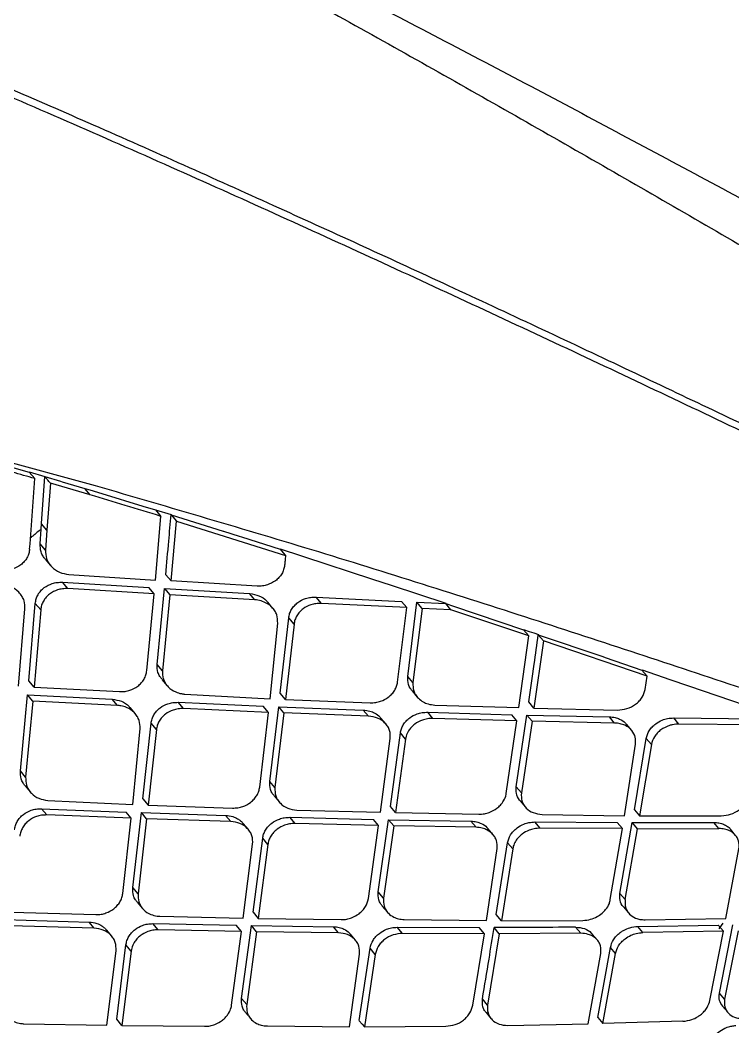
# Model space of a CAD drawing. Extents: x 0 to 84, y -21 to 126.
# Drawn here: x 13.864 to 15.33, y 68.433 to 70.503 of the extents above; entities that cross this region are included whole.
import ezdxf

# ---------------------------------------------------------------- set-up
doc = ezdxf.new("R2010")
doc.units = 0
doc.header["$MEASUREMENT"] = 0
doc.layers.add('1', color=4, linetype='Continuous')

# ---------------------------------------------------------------- blocks, each defined once
blk = doc.blocks.new('PRODIGY')
at = {"layer": '1', "color": 3, "linetype": 'Continuous', "lineweight": 25}
for p, q in [((13.4579, 69.6982), (14.0181, 69.5459)), ((13.8007, 69.5968), (13.8827, 69.5734)), ((13.8939, 69.5601), (13.8827, 69.5734)), ((13.8828, 69.5737), (13.9149, 69.5644)), ((13.8843, 69.426), (13.8939, 69.5601)), ((13.908, 69.4675), (13.9149, 69.5643)), ((13.9148, 69.5641), (13.9467, 69.5547)), ((13.9261, 69.5508), (13.9191, 69.4543)), ((14.0083, 69.5265), (13.9261, 69.5508)), ((13.9467, 69.5547), (13.9503, 69.5537)), ((13.9503, 69.5536), (13.9972, 69.5398)), ((13.9972, 69.5398), (14.007, 69.5368)), ((14.0083, 69.5265), (13.9972, 69.5397)), ((14.0071, 69.5368), (14.0322, 69.5293)), ((14.0323, 69.5292), (14.1165, 69.5037)), ((14.1165, 69.5037), (14.1425, 69.4957)), ((14.1422, 69.3516), (14.1537, 69.4825)), ((14.1427, 69.496), (14.1745, 69.4862)), ((14.1427, 69.4957), (14.1537, 69.4825)), ((14.1744, 69.4859), (14.2819, 69.4523)), ((14.1744, 69.4859), (14.1855, 69.4728)), ((13.9049, 69.4262), (13.9071, 69.4561)), ((13.9071, 69.4561), (13.908, 69.4675)), ((13.9191, 69.4543), (13.908, 69.4674)), ((14.1745, 69.3496), (14.1855, 69.4728)), ((14.1855, 69.4728), (14.41, 69.402)), ((13.9191, 69.4543), (13.916, 69.4131)), ((14.282, 69.4523), (14.3147, 69.442)), ((14.3148, 69.442), (14.3191, 69.4406)), ((14.3191, 69.4406), (14.399, 69.4151)), ((13.8835, 69.4153), (13.8843, 69.426)), ((13.916, 69.4131), (13.9049, 69.4262)), ((14.3992, 69.4155), (14.443, 69.4014)), ((13.9155, 69.3944), (13.9266, 69.3813)), ((14.443, 69.4013), (14.4466, 69.4002)), ((14.4466, 69.4001), (14.5891, 69.3537)), ((13.9643, 69.3629), (14.1422, 69.3516)), ((14.1745, 69.3496), (14.1635, 69.3626)), ((14.5891, 69.3537), (14.6275, 69.341)), ((13.9509, 69.3469), (14.1286, 69.3359)), ((13.9619, 69.3339), (13.9509, 69.3469)), ((14.1396, 69.3229), (13.9619, 69.3339)), ((14.1396, 69.3229), (14.1286, 69.3359)), ((14.1458, 69.1782), (14.1608, 69.3339)), ((14.1608, 69.3339), (14.3361, 69.3238)), ((14.1608, 69.3339), (14.1718, 69.3209)), ((14.3517, 69.3391), (14.1745, 69.3496)), ((14.6275, 69.3411), (14.7398, 69.3037)), ((14.1246, 69.1654), (14.1396, 69.3229)), ((14.1718, 69.3209), (14.1567, 69.1652)), ((14.3471, 69.3108), (14.1718, 69.3209)), ((14.3471, 69.3108), (14.3361, 69.3238)), ((14.4728, 69.3164), (14.6486, 69.3077)), ((14.4837, 69.3035), (14.4728, 69.3164)), ((13.8605, 69.1332), (13.8739, 69.2926)), ((13.8815, 69.1445), (13.8952, 69.3036)), ((13.9062, 69.2905), (13.8925, 69.1315)), ((13.9062, 69.2905), (13.8952, 69.3036)), ((14.3841, 69.2933), (14.3732, 69.3062)), ((14.6594, 69.2948), (14.4837, 69.3035)), ((14.6406, 69.1419), (14.6594, 69.2948)), ((14.6594, 69.2948), (14.6486, 69.3076)), ((14.6614, 69.1534), (14.6804, 69.3062)), ((14.6913, 69.2933), (14.6721, 69.1407)), ((14.6804, 69.3062), (14.7398, 69.3035)), ((14.6913, 69.2933), (14.6804, 69.3061)), ((14.7502, 69.2906), (14.6913, 69.2933)), ((14.7502, 69.2906), (14.7394, 69.3034)), ((14.7396, 69.3034), (14.7554, 69.2981)), ((14.9105, 69.2367), (14.7502, 69.2906)), ((14.7554, 69.2981), (14.8996, 69.2495)), ((14.3991, 69.1191), (14.4165, 69.2738)), ((14.4274, 69.2609), (14.4165, 69.2738)), ((14.3782, 69.1076), (14.3938, 69.263)), ((14.4274, 69.2609), (14.4099, 69.1062)), ((14.9105, 69.2367), (14.8997, 69.2495)), ((14.8998, 69.2499), (14.9113, 69.246)), ((14.8898, 69.0893), (14.9105, 69.2367)), ((14.9114, 69.246), (14.9211, 69.2427)), ((14.9211, 69.2428), (14.9302, 69.2397)), ((14.93, 69.2392), (15.0624, 69.1942)), ((14.93, 69.2392), (14.9407, 69.2265)), ((14.9407, 69.2265), (14.9211, 69.0885)), ((15.1539, 69.1539), (14.9407, 69.2265)), ((15.0624, 69.1942), (15.0674, 69.1925)), ((15.0674, 69.1925), (15.1432, 69.1666)), ((14.1567, 69.1652), (14.1458, 69.1782)), ((15.1539, 69.1539), (15.1432, 69.1666)), ((15.1434, 69.1669), (15.2004, 69.1473)), ((13.8925, 69.1315), (13.8815, 69.1445)), ((14.1555, 69.1473), (14.1664, 69.1344)), ((14.6721, 69.1407), (14.6614, 69.1534)), ((15.1496, 69.1266), (15.1539, 69.1539)), ((15.2005, 69.1474), (15.2392, 69.134)), ((13.8925, 69.1315), (14.0687, 69.1222)), ((14.6702, 69.1237), (14.681, 69.1109)), ((15.2393, 69.1341), (15.3555, 69.094)), ((13.8644, 68.9594), (13.879, 69.1157)), ((13.879, 69.1157), (14.0533, 69.1067)), ((13.8899, 69.1027), (13.879, 69.1157)), ((14.0642, 69.0938), (14.0533, 69.1067)), ((14.2028, 69.1171), (14.3782, 69.1076)), ((14.4099, 69.1062), (14.3991, 69.1191)), ((14.4099, 69.1062), (14.5842, 69.0993)), ((13.8899, 69.1027), (13.8752, 68.9465)), ((14.0642, 69.0938), (13.8899, 69.1027)), ((14.1011, 69.0764), (14.0902, 69.0893)), ((14.1893, 69.1002), (14.3642, 69.0924)), ((14.2001, 69.0873), (14.1893, 69.1002)), ((14.375, 69.0796), (14.2001, 69.0873)), ((14.375, 69.0796), (14.3642, 69.0924)), ((14.3775, 68.9376), (14.3959, 69.0911)), ((14.3959, 69.0911), (14.5699, 69.0844)), ((14.4067, 69.0783), (14.3959, 69.0911)), ((14.5807, 69.0716), (14.5699, 69.0844)), ((14.717, 69.0946), (14.8898, 69.0893)), ((14.9211, 69.0885), (14.9104, 69.1012)), ((14.9211, 69.0885), (15.0929, 69.0844)), ((14.3568, 68.9259), (14.375, 69.0796)), ((14.4067, 69.0783), (14.3882, 68.9248)), ((14.5807, 69.0716), (14.4067, 69.0783)), ((14.6168, 69.0552), (14.606, 69.0679)), ((14.7026, 69.0798), (14.8752, 69.0748)), ((14.7133, 69.0671), (14.7026, 69.0798)), ((14.8859, 69.0621), (14.7133, 69.0671)), ((14.8639, 68.9128), (14.8859, 69.0621)), ((14.8859, 69.0621), (14.8752, 69.0748)), ((14.8845, 68.9264), (14.9064, 69.074)), ((14.9064, 69.074), (15.0763, 69.0702)), ((14.9064, 69.074), (14.9171, 69.0613)), ((15.087, 69.0576), (15.0763, 69.0702)), ((15.2086, 69.0681), (15.3784, 69.0664)), ((15.2193, 69.0555), (15.2086, 69.0681)), ((14.0958, 68.89), (14.1108, 69.0461)), ((14.1166, 68.9016), (14.1334, 69.057)), ((14.1442, 69.0442), (14.1274, 68.8888)), ((14.1442, 69.0442), (14.1334, 69.057)), ((14.9172, 69.0613), (14.8952, 68.9138)), ((15.087, 69.0576), (14.9172, 69.0613)), ((15.1221, 69.0424), (15.1115, 69.055)), ((15.389, 69.0538), (15.2193, 69.0555)), ((14.6053, 68.8742), (14.6255, 69.0255)), ((14.6257, 68.8862), (14.6462, 69.0372)), ((14.657, 69.0245), (14.6364, 68.8735)), ((14.657, 69.0245), (14.6462, 69.0372)), ((15.1276, 68.8795), (15.1519, 69.0259)), ((15.1625, 69.0133), (15.1519, 69.0259)), ((15.1075, 68.867), (15.1301, 69.0142)), ((15.1625, 69.0133), (15.1382, 68.8669)), ((13.8752, 68.9465), (13.8644, 68.9594)), ((14.3882, 68.9248), (14.3775, 68.9376)), ((13.8741, 68.9285), (13.885, 68.9156)), ((14.8951, 68.9138), (14.8845, 68.9264)), ((13.9212, 68.8985), (14.0958, 68.89)), ((14.1166, 68.9016), (14.1274, 68.8888)), ((14.3864, 68.9077), (14.3972, 68.895)), ((14.8926, 68.8974), (14.9032, 68.885)), ((13.9078, 68.8814), (14.0819, 68.8747)), ((13.9187, 68.8686), (13.9078, 68.8814)), ((14.1274, 68.8888), (14.3008, 68.8828)), ((14.4331, 68.8787), (14.6053, 68.8742)), ((14.6364, 68.8735), (14.6257, 68.8862)), ((15.1276, 68.8795), (15.1382, 68.8669)), ((14.0927, 68.8619), (13.9187, 68.8686)), ((14.0752, 68.7073), (14.0927, 68.8619)), ((14.0927, 68.8619), (14.0819, 68.8747)), ((14.0957, 68.7192), (14.1134, 68.8735)), ((14.1242, 68.8607), (14.1065, 68.7065)), ((14.1134, 68.8735), (14.2867, 68.8677)), ((14.1242, 68.8607), (14.1135, 68.8735)), ((14.2975, 68.8549), (14.1242, 68.8607)), ((14.2867, 68.8677), (14.2975, 68.8549)), ((14.4188, 68.8638), (14.5908, 68.8595)), ((14.4296, 68.8511), (14.4188, 68.8638)), ((14.6015, 68.8469), (14.5908, 68.8595)), ((14.6008, 68.7103), (14.6219, 68.8589)), ((14.6219, 68.8589), (14.7913, 68.8558)), ((14.6219, 68.8588), (14.6326, 68.8462)), ((14.6364, 68.8735), (14.8076, 68.8702)), ((14.8019, 68.8432), (14.7913, 68.8558)), ((14.9377, 68.8698), (15.1075, 68.867)), ((15.1382, 68.8669), (15.3065, 68.867)), ((14.3335, 68.8386), (14.3227, 68.8514)), ((14.6015, 68.8469), (14.4296, 68.8511)), ((14.5804, 68.6966), (14.6015, 68.8469)), ((14.6326, 68.8462), (14.6115, 68.6977)), ((14.8019, 68.8432), (14.6326, 68.8462)), ((14.837, 68.828), (14.8264, 68.8406)), ((14.9231, 68.8542), (15.0924, 68.853)), ((14.9337, 68.8416), (14.9231, 68.8542)), ((15.103, 68.8405), (14.9337, 68.8416)), ((15.0781, 68.6947), (15.103, 68.8405)), ((15.103, 68.8405), (15.0924, 68.853)), ((15.098, 68.7074), (15.1231, 68.853)), ((15.1085, 68.6949), (15.1337, 68.8404)), ((15.1231, 68.853), (15.2912, 68.8533)), ((15.1337, 68.8404), (15.3017, 68.8407)), ((15.3017, 68.8407), (15.2912, 68.8533)), ((15.3358, 68.8267), (15.3252, 68.8393)), ((14.3432, 68.6687), (14.3629, 68.8207)), ((14.3736, 68.808), (14.3629, 68.8207)), ((14.3228, 68.6567), (14.3423, 68.8088)), ((14.3736, 68.808), (14.3539, 68.6561)), ((14.8235, 68.6514), (14.8451, 68.7996)), ((14.8435, 68.6639), (14.8668, 68.8115)), ((14.8775, 68.7989), (14.854, 68.6513)), ((14.8775, 68.7989), (14.8668, 68.8115)), ((15.3158, 68.6559), (15.3428, 68.7991)), ((14.1065, 68.7065), (14.0957, 68.7192)), ((14.6115, 68.6977), (14.6008, 68.7103)), ((14.1048, 68.6892), (14.1155, 68.6765)), ((15.098, 68.7074), (15.1085, 68.6949)), ((13.847, 68.6689), (14.0196, 68.6637)), ((14.3432, 68.6687), (14.3539, 68.6561)), ((14.609, 68.6813), (14.6196, 68.6687)), ((15.1053, 68.6795), (15.1158, 68.6671)), ((13.8332, 68.6534), (14.0057, 68.6485)), ((14.0164, 68.6357), (14.0057, 68.6485)), ((14.1513, 68.6604), (14.3228, 68.6567)), ((14.3539, 68.6561), (14.5245, 68.6535)), ((14.6542, 68.6536), (14.8234, 68.6514)), ((14.854, 68.6513), (14.8435, 68.6639)), ((14.854, 68.6513), (15.0219, 68.6519)), ((15.1497, 68.6531), (15.3158, 68.6559)), ((14.0164, 68.6357), (13.8439, 68.6406)), ((14.0523, 68.6195), (14.0416, 68.6322)), ((14.1372, 68.6452), (14.3085, 68.6418)), ((14.148, 68.6325), (14.1372, 68.6452)), ((14.3192, 68.6291), (14.148, 68.6325)), ((14.299, 68.4778), (14.3192, 68.6291)), ((14.3192, 68.6291), (14.3085, 68.6418)), ((14.3193, 68.4916), (14.3396, 68.6412)), ((14.3502, 68.6286), (14.33, 68.479)), ((14.3396, 68.6412), (14.5083, 68.6389)), ((14.3502, 68.6286), (14.3396, 68.6412)), ((14.5189, 68.6262), (14.3502, 68.6286)), ((14.5189, 68.6262), (14.5083, 68.6389)), ((14.6398, 68.6377), (14.8086, 68.6371)), ((14.6504, 68.6251), (14.6398, 68.6377)), ((14.8192, 68.6246), (14.8086, 68.6371)), ((14.8497, 68.6246), (14.8391, 68.6372)), ((15.0174, 68.6254), (15.0068, 68.638)), ((15.1345, 68.6394), (15.3003, 68.6424)), ((15.145, 68.6269), (15.1345, 68.6394)), ((15.3108, 68.63), (15.145, 68.6269)), ((15.2831, 68.4875), (15.3108, 68.63)), ((15.3108, 68.63), (15.3003, 68.6424)), ((15.3023, 68.6342), (15.31, 68.6464)), ((15.3026, 68.5023), (15.3303, 68.6431)), ((15.3408, 68.6306), (15.3131, 68.4898)), ((14.554, 68.611), (14.5434, 68.6236)), ((14.8192, 68.6246), (14.6504, 68.6251)), ((14.7953, 68.4776), (14.8192, 68.6246)), ((14.8497, 68.6246), (14.8256, 68.4779)), ((15.0174, 68.6254), (14.8497, 68.6246)), ((15.0515, 68.6114), (15.0409, 68.6239)), ((14.0426, 68.4365), (14.0613, 68.5896)), ((14.0629, 68.4487), (14.0817, 68.6016)), ((14.0924, 68.5889), (14.0735, 68.4361)), ((14.0924, 68.5889), (14.0817, 68.6016)), ((14.5615, 68.4458), (14.5839, 68.5945)), ((14.5945, 68.5819), (14.5839, 68.5945)), ((15.0522, 68.4521), (15.0783, 68.5965)), ((15.0889, 68.584), (15.0784, 68.5965)), ((14.5416, 68.4331), (14.5622, 68.5826)), ((14.5945, 68.5819), (14.5721, 68.4332)), ((15.0328, 68.439), (15.0587, 68.5836)), ((15.0628, 68.4397), (15.0889, 68.584)), ((14.33, 68.479), (14.3193, 68.4916)), ((14.8256, 68.4779), (14.8151, 68.4904)), ((15.3131, 68.4898), (15.3026, 68.5023)), ((14.3276, 68.4625), (14.3383, 68.4499)), ((14.8225, 68.4623), (14.833, 68.4498)), ((15.3091, 68.4753), (15.3196, 68.4629)), ((14.0735, 68.4361), (14.0629, 68.4487)), ((15.0522, 68.4521), (15.0628, 68.4397)), ((15.2272, 68.4444), (15.0628, 68.4397)), ((13.8718, 68.4394), (14.0426, 68.4365)), ((14.0735, 68.4361), (14.2435, 68.4342)), ((14.3728, 68.4348), (14.5416, 68.4331)), ((14.5721, 68.4332), (14.7395, 68.4343)), ((14.8671, 68.4358), (15.0328, 68.439))]:
    blk.add_line(p, q, dxfattribs=at)
at = {"layer": '1', "color": 3, "linetype": 'Continuous', "lineweight": 25, "flags": 128}
for points in [[(14.3991, 69.4151), (14.4052, 69.4078), (14.41, 69.402)], [(15.1337, 68.8404), (15.1278, 68.8474), (15.1231, 68.8529)], [(14.5615, 68.4457), (14.5674, 68.4387), (14.5721, 68.4332)]]:
    blk.add_lwpolyline(points, dxfattribs=at)
at = {"layer": '1', "color": 3, "linetype": 'Continuous', "lineweight": 25}
for points, knots in [([(17.7972, 69.3496), (17.7561, 69.3837), (17.6721, 69.4534), (17.5231, 69.5696), (17.3655, 69.6889), (17.2046, 69.8063), (17.0439, 69.92), (16.8622, 70.0453), (16.6624, 70.1792), (16.4493, 70.3176), (16.2553, 70.4406), (16.102, 70.5359), (15.9854, 70.6074), (15.9018, 70.6582), (15.8251, 70.7046), (15.7555, 70.7463), (15.6871, 70.7872), (15.6075, 70.8344), (15.5041, 70.8953), (15.3699, 70.9737), (15.2039, 71.0696), (15.005, 71.1833), (14.772, 71.3148), (14.5035, 71.4647), (14.2086, 71.6277), (14.0014, 71.7411), (13.8971, 71.7981)], [0, 0, 0, 0, 0.056525, 0.115698, 0.171094, 0.223021, 0.271677, 0.317193, 0.379697, 0.434973, 0.482946, 0.525032, 0.546549, 0.566244, 0.584133, 0.600228, 0.614541, 0.631289, 0.65468, 0.684703, 0.721361, 0.764678, 0.814708, 0.871562, 0.935398, 1, 1, 1, 1]), ([(13.8724, 71.7223), (14.0093, 71.6496), (14.2826, 71.5044), (14.6851, 71.2892), (15.0785, 71.0756), (15.4609, 70.8628), (15.8315, 70.65), (16.1885, 70.4372), (16.5285, 70.2254), (16.8466, 70.0167), (17.1147, 69.8307), (17.3373, 69.6673), (17.52, 69.5264), (17.6859, 69.391), (17.7783, 69.3107), (17.8245, 69.2706)], [0, 0, 0, 0, 0.083389, 0.166545, 0.249266, 0.331863, 0.414655, 0.498053, 0.581911, 0.665729, 0.748937, 0.811246, 0.873759, 0.936869, 1, 1, 1, 1]), ([(13.7608, 70.9587), (13.8887, 70.8947), (14.145, 70.7667), (14.5257, 70.5706), (14.9033, 70.3732), (15.2754, 70.1746), (15.6405, 69.9765), (15.9666, 69.7973), (16.2515, 69.6405), (16.4953, 69.5072), (16.7223, 69.3842), (16.9293, 69.2758), (17.115, 69.1805), (17.2799, 69.0976), (17.4276, 69.0243), (17.5143, 68.9825), (17.5577, 68.9617)], [0, 0, 0, 0, 0.082589, 0.165416, 0.24837, 0.331192, 0.414034, 0.497446, 0.56062, 0.623393, 0.686188, 0.749611, 0.812567, 0.875073, 0.937549, 1, 1, 1, 1]), ([(13.7448, 70.9284), (13.869, 70.8632), (14.1175, 70.7326), (14.4853, 70.5303), (14.8498, 70.3258), (15.2089, 70.1196), (15.5623, 69.9144), (15.8795, 69.7293), (16.159, 69.5683), (16.4004, 69.4323), (16.6277, 69.3083), (16.837, 69.2004), (17.0262, 69.1085), (17.1953, 69.031), (17.3478, 68.9656), (17.4375, 68.9286), (17.4823, 68.9101)], [0, 0, 0, 0, 0.082411, 0.164951, 0.247638, 0.330248, 0.412936, 0.496232, 0.559503, 0.622548, 0.685579, 0.749219, 0.81255, 0.875197, 0.937632, 1, 1, 1, 1]), ([(17.285, 68.7866), (17.2388, 68.8044), (17.1465, 68.8401), (16.9919, 68.9022), (16.8218, 68.9717), (16.6344, 69.051), (16.4309, 69.1436), (16.209, 69.2449), (15.9778, 69.3569), (15.6881, 69.495), (15.3378, 69.6629), (14.9261, 69.8575), (14.5066, 70.0514), (14.082, 70.2425), (13.795, 70.366), (13.6517, 70.4277)], [0, 0, 0, 0, 0.062561, 0.125094, 0.187382, 0.249789, 0.312754, 0.376309, 0.439124, 0.501607, 0.601699, 0.701611, 0.80118, 0.900668, 1, 1, 1, 1]), ([(13.658, 70.4417), (13.777, 70.3905), (14.0209, 70.2856), (14.3795, 70.1248), (14.7409, 69.9595), (15.0926, 69.7947), (15.4346, 69.632), (15.7011, 69.5044), (15.8987, 69.4101), (16.0346, 69.345), (16.1672, 69.2817), (16.2951, 69.221), (16.4169, 69.1647), (16.5335, 69.1109), (16.6435, 69.0595), (16.7476, 69.0125), (16.8401, 68.9721), (16.921, 68.9375), (16.9968, 68.9046), (17.068, 68.874), (17.144, 68.8428), (17.2183, 68.8163), (17.2644, 68.7961), (17.2853, 68.7869)], [0, 0, 0, 0, 0.082249, 0.168725, 0.250938, 0.337837, 0.421226, 0.501438, 0.538138, 0.573957, 0.608923, 0.645818, 0.681064, 0.714276, 0.751294, 0.786327, 0.81865, 0.848238, 0.87506, 0.90615, 0.934321, 0.970126, 1, 1, 1, 1]), ([(13.8939, 69.5601), (13.8786, 69.5645), (13.8513, 69.5724), (13.8239, 69.5801), (13.8119, 69.5835)], [0, 0, 0, 0, 0.560012, 1, 1, 1, 1]), ([(13.9261, 69.5508), (13.924, 69.5532), (13.9203, 69.5577), (13.9166, 69.5621), (13.9149, 69.564)], [0, 0, 0, 0, 0.559997, 1, 1, 1, 1]), ([(14.0181, 69.5459), (14.172, 69.501), (14.4804, 69.4111), (14.9292, 69.2684), (15.3625, 69.1256), (15.7305, 69.0005), (16.0351, 68.8961), (16.2804, 68.8121), (16.5104, 68.7342), (16.7236, 68.6638), (16.9208, 68.601), (17.0335, 68.5681), (17.0897, 68.5517)], [0, 0, 0, 0, 0.1280884, 0.2568049, 0.3836102, 0.5088304, 0.5930085, 0.6749205, 0.7545369, 0.8369035, 0.9186294, 1, 1, 1, 1]), ([(14.1537, 69.4825), (14.1292, 69.49), (14.0809, 69.5048), (14.0323, 69.5194), (14.0083, 69.5265)], [0, 0, 0, 0, 0.506602, 1, 1, 1, 1]), ([(14.1635, 69.3626), (14.1656, 69.3856), (14.1693, 69.4266), (14.1729, 69.4678), (14.1745, 69.4859)], [0, 0, 0, 0, 0.559996, 1, 1, 1, 1]), ([(13.9071, 69.4561), (13.9013, 69.4514), (13.894, 69.4455), (13.8867, 69.4395), (13.8852, 69.4383)], [0, 0, 0, 0, 0.793115, 1, 1, 1, 1]), ([(13.8835, 69.4153), (13.8831, 69.4122), (13.8822, 69.4061), (13.8783, 69.3973), (13.8727, 69.3893), (13.8634, 69.3806), (13.8516, 69.3747), (13.8386, 69.3718), (13.8315, 69.3719), (13.8279, 69.3719)], [0, 0, 0, 0, 0.125303, 0.250194, 0.375306, 0.501339, 0.732356, 0.861578, 1, 1, 1, 1]), ([(13.9157, 69.3946), (13.9141, 69.3965), (13.9104, 69.4009), (13.9056, 69.4114), (13.9052, 69.4205), (13.9049, 69.4262)], [0, 0, 0, 0, 0.215578, 0.501935, 1, 1, 1, 1]), ([(13.916, 69.4131), (13.9162, 69.4072), (13.9166, 69.398), (13.9223, 69.3866), (13.9304, 69.3762), (13.9444, 69.3662), (13.9577, 69.364), (13.9643, 69.3629)], [0, 0, 0, 0, 0.229086, 0.359742, 0.501125, 0.750653, 1, 1, 1, 1]), ([(14.41, 69.402), (14.4097, 69.3984), (14.409, 69.3916), (14.4083, 69.3849), (14.408, 69.3818)], [0, 0, 0, 0, 0.5453966, 1, 1, 1, 1]), ([(14.408, 69.3818), (14.4075, 69.3788), (14.4065, 69.3729), (14.4025, 69.3643), (14.3967, 69.3565), (14.3873, 69.3481), (14.3756, 69.3422), (14.3625, 69.3391), (14.3554, 69.3391), (14.3517, 69.3391)], [0, 0, 0, 0, 0.123216, 0.247361, 0.372976, 0.500619, 0.72849, 0.858841, 1, 1, 1, 1]), ([(13.8739, 69.2926), (13.8737, 69.2981), (13.8735, 69.3071), (13.868, 69.3186), (13.8597, 69.3293), (13.8475, 69.3376), (13.8348, 69.3417), (13.8281, 69.3424), (13.8256, 69.3427)], [0, 0, 0, 0, 0.219583, 0.352441, 0.500737, 0.749985, 0.909675, 1, 1, 1, 1]), ([(13.8952, 69.3036), (13.8956, 69.3067), (13.8965, 69.3129), (13.9005, 69.3216), (13.9061, 69.3296), (13.9154, 69.3381), (13.9271, 69.344), (13.9401, 69.347), (13.9472, 69.347), (13.9509, 69.3469)], [0, 0, 0, 0, 0.126146, 0.251313, 0.376099, 0.50121, 0.73055, 0.860258, 1, 1, 1, 1]), ([(13.9619, 69.3339), (13.9582, 69.3339), (13.9511, 69.3339), (13.9381, 69.3309), (13.9263, 69.325), (13.9171, 69.3164), (13.9115, 69.3085), (13.9076, 69.2998), (13.9067, 69.2936), (13.9062, 69.2905)], [0, 0, 0, 0, 0.140246, 0.270367, 0.500196, 0.624101, 0.748899, 0.874019, 1, 1, 1, 1]), ([(14.3361, 69.3238), (14.3427, 69.3227), (14.3557, 69.3205), (14.3678, 69.3128), (14.3722, 69.307), (14.373, 69.3061)], [0, 0, 0, 0, 0.456271, 0.908304, 1, 1, 1, 1]), ([(14.3938, 69.263), (14.3936, 69.2688), (14.3934, 69.2777), (14.388, 69.2886), (14.3802, 69.2984), (14.3682, 69.3064), (14.3558, 69.3099), (14.3493, 69.3107), (14.3473, 69.3108), (14.3471, 69.3108)], [0, 0, 0, 0, 0.2342765, 0.3632324, 0.5000332, 0.7492689, 0.9252343, 0.9908344, 1, 1, 1, 1]), ([(14.4165, 69.2738), (14.417, 69.2767), (14.418, 69.2827), (14.4221, 69.2912), (14.4278, 69.2989), (14.4371, 69.3073), (14.4488, 69.3132), (14.4618, 69.3164), (14.469, 69.3164), (14.4728, 69.3164)], [0, 0, 0, 0, 0.123506, 0.247511, 0.372439, 0.498781, 0.724789, 0.856292, 1, 1, 1, 1]), ([(14.4837, 69.3035), (14.4799, 69.3035), (14.4727, 69.3034), (14.4597, 69.3003), (14.448, 69.2944), (14.4387, 69.286), (14.433, 69.2783), (14.4289, 69.2698), (14.4279, 69.2638), (14.4274, 69.2609)], [0, 0, 0, 0, 0.143827, 0.275323, 0.500999, 0.626434, 0.751813, 0.876172, 1, 1, 1, 1]), ([(14.9104, 69.1012), (14.9141, 69.1269), (14.9207, 69.1728), (14.9271, 69.2189), (14.93, 69.2392)], [0, 0, 0, 0, 0.559994, 1, 1, 1, 1]), ([(14.0687, 69.1222), (14.0724, 69.1222), (14.0795, 69.1223), (14.0924, 69.1254), (14.1041, 69.1314), (14.1134, 69.14), (14.1191, 69.1478), (14.1231, 69.1564), (14.1241, 69.1624), (14.1246, 69.1654)], [0, 0, 0, 0, 0.139962, 0.269858, 0.499014, 0.626257, 0.751853, 0.876274, 1, 1, 1, 1]), ([(14.1557, 69.1475), (14.1542, 69.1493), (14.1507, 69.1536), (14.1461, 69.1637), (14.1459, 69.1725), (14.1458, 69.1782)], [0, 0, 0, 0, 0.214462, 0.496582, 1, 1, 1, 1]), ([(14.1567, 69.1652), (14.1568, 69.1595), (14.157, 69.1506), (14.1622, 69.1396), (14.1699, 69.1296), (14.1815, 69.1218), (14.1938, 69.118), (14.2004, 69.1173), (14.2028, 69.1171)], [0, 0, 0, 0, 0.232315, 0.361879, 0.500313, 0.749235, 0.907306, 1, 1, 1, 1]), ([(14.6704, 69.1238), (14.669, 69.1255), (14.6657, 69.1294), (14.6614, 69.1392), (14.6614, 69.1479), (14.6614, 69.1534)], [0, 0, 0, 0, 0.1994852, 0.4825757, 1, 1, 1, 1]), ([(14.5842, 69.0993), (14.588, 69.0993), (14.5952, 69.0995), (14.6081, 69.1028), (14.6197, 69.1088), (14.629, 69.1172), (14.6348, 69.1249), (14.6389, 69.1332), (14.64, 69.139), (14.6406, 69.1419)], [0, 0, 0, 0, 0.14408, 0.275453, 0.499577, 0.628813, 0.755082, 0.87869, 1, 1, 1, 1]), ([(14.6721, 69.1407), (14.6721, 69.135), (14.6721, 69.1263), (14.6771, 69.1157), (14.6835, 69.1075), (14.6924, 69.1009), (14.7039, 69.0959), (14.7123, 69.0951), (14.717, 69.0946)], [0, 0, 0, 0, 0.236417, 0.364725, 0.499708, 0.674068, 0.818199, 1, 1, 1, 1]), ([(15.0929, 69.0844), (15.0994, 69.0849), (15.1125, 69.0859), (15.1279, 69.0939), (15.1377, 69.1027), (15.1456, 69.1126), (15.148, 69.1211), (15.1496, 69.1266)], [0, 0, 0, 0, 0.249746, 0.499607, 0.631892, 0.759449, 1, 1, 1, 1]), ([(14.0533, 69.1067), (14.0598, 69.1056), (14.0729, 69.1035), (14.085, 69.0958), (14.0893, 69.09), (14.09, 69.0892)], [0, 0, 0, 0, 0.459718, 0.91585, 1, 1, 1, 1]), ([(14.1108, 69.0461), (14.1106, 69.0519), (14.1104, 69.0608), (14.105, 69.0717), (14.0972, 69.0815), (14.0855, 69.0892), (14.0731, 69.093), (14.0666, 69.0936), (14.0642, 69.0938)], [0, 0, 0, 0, 0.233324, 0.362645, 0.500312, 0.749201, 0.909085, 1, 1, 1, 1]), ([(14.1333, 69.057), (14.1339, 69.06), (14.1349, 69.066), (14.1389, 69.0745), (14.1445, 69.0823), (14.1537, 69.0908), (14.1654, 69.0968), (14.1784, 69.1001), (14.1855, 69.1001), (14.1893, 69.1002)], [0, 0, 0, 0, 0.124198, 0.248516, 0.373356, 0.4993, 0.726689, 0.857642, 1, 1, 1, 1]), ([(14.2001, 69.0873), (14.1964, 69.0872), (14.1892, 69.0872), (14.1763, 69.0839), (14.1647, 69.0779), (14.1554, 69.0695), (14.1498, 69.0617), (14.1457, 69.0531), (14.1447, 69.0472), (14.1442, 69.0442)], [0, 0, 0, 0, 0.142451, 0.273401, 0.500462, 0.625585, 0.750878, 0.875538, 1, 1, 1, 1]), ([(14.5699, 69.0844), (14.5746, 69.0839), (14.5829, 69.083), (14.5944, 69.078), (14.602, 69.0729), (14.6051, 69.0687), (14.6058, 69.0678)], [0, 0, 0, 0, 0.32807, 0.590104, 0.914529, 1, 1, 1, 1]), ([(14.6255, 69.0255), (14.6256, 69.0312), (14.6256, 69.0399), (14.6206, 69.0505), (14.6132, 69.0599), (14.6, 69.069), (14.5871, 69.0707), (14.5807, 69.0716)], [0, 0, 0, 0, 0.238352, 0.366493, 0.50054, 0.749836, 1, 1, 1, 1]), ([(14.6462, 69.0372), (14.6468, 69.0401), (14.6479, 69.0458), (14.652, 69.0541), (14.6578, 69.0618), (14.6669, 69.0701), (14.6784, 69.0761), (14.6913, 69.0795), (14.6987, 69.0797), (14.7026, 69.0798)], [0, 0, 0, 0, 0.121682, 0.245195, 0.370869, 0.498808, 0.718403, 0.851539, 1, 1, 1, 1]), ([(14.7133, 69.0671), (14.7094, 69.067), (14.7021, 69.0668), (14.6892, 69.0633), (14.6777, 69.0573), (14.6686, 69.0492), (14.6623, 69.0407), (14.6582, 69.0325), (14.6573, 69.0265), (14.6569, 69.0245)], [0, 0, 0, 0, 0.1484277, 0.2815259, 0.5012811, 0.6269314, 0.7497998, 0.9160889, 1, 1, 1, 1]), ([(15.0763, 69.0703), (15.0803, 69.07), (15.0876, 69.0694), (15.0991, 69.0653), (15.1072, 69.0603), (15.1107, 69.0557), (15.1113, 69.0548)], [0, 0, 0, 0, 0.28103, 0.527157, 0.913312, 1, 1, 1, 1]), ([(15.1519, 69.0259), (15.1535, 69.0314), (15.1559, 69.0397), (15.1638, 69.0496), (15.1725, 69.0575), (15.1835, 69.0635), (15.1964, 69.0675), (15.2043, 69.0679), (15.2086, 69.0681)], [0, 0, 0, 0, 0.239558, 0.365995, 0.496514, 0.694516, 0.833914, 1, 1, 1, 1]), ([(15.1301, 69.0142), (15.1302, 69.0189), (15.1306, 69.0291), (15.1243, 69.0406), (15.1162, 69.0485), (15.108, 69.0533), (15.0982, 69.0567), (15.0908, 69.0573), (15.087, 69.0576)], [0, 0, 0, 0, 0.209905, 0.445397, 0.573678, 0.708833, 0.850934, 1, 1, 1, 1]), ([(15.2193, 69.0555), (15.2149, 69.0553), (15.2084, 69.0549), (15.1956, 69.0515), (15.1843, 69.0458), (15.1745, 69.0371), (15.1666, 69.0272), (15.1641, 69.0188), (15.1625, 69.0133)], [0, 0, 0, 0, 0.167318, 0.251716, 0.500685, 0.631473, 0.758708, 1, 1, 1, 1]), ([(13.8743, 68.9287), (13.8728, 68.9305), (13.8693, 68.9348), (13.8647, 68.945), (13.8645, 68.9538), (13.8644, 68.9594)], [0, 0, 0, 0, 0.217324, 0.499506, 1, 1, 1, 1]), ([(13.8752, 68.9465), (13.8754, 68.9408), (13.8756, 68.9319), (13.8808, 68.9209), (13.8885, 68.9109), (13.9018, 68.9015), (13.9148, 68.8995), (13.9212, 68.8985)], [0, 0, 0, 0, 0.231785, 0.361796, 0.501083, 0.750237, 1, 1, 1, 1]), ([(14.3866, 68.9079), (14.3852, 68.9095), (14.3819, 68.9135), (14.3775, 68.9233), (14.3775, 68.932), (14.3775, 68.9376)], [0, 0, 0, 0, 0.202418, 0.485653, 1, 1, 1, 1]), ([(14.3008, 68.8828), (14.3046, 68.8829), (14.3117, 68.883), (14.3245, 68.8864), (14.3361, 68.8925), (14.3454, 68.901), (14.3511, 68.9088), (14.3552, 68.9172), (14.3563, 68.923), (14.3568, 68.9259)], [0, 0, 0, 0, 0.142413, 0.27321, 0.49925, 0.627866, 0.753947, 0.877897, 1, 1, 1, 1]), ([(14.3882, 68.9248), (14.3882, 68.9192), (14.3882, 68.9104), (14.3933, 68.8998), (14.4007, 68.8903), (14.4138, 68.8812), (14.4267, 68.8796), (14.4331, 68.8787)], [0, 0, 0, 0, 0.235854, 0.364701, 0.500757, 0.749805, 1, 1, 1, 1]), ([(14.8928, 68.8976), (14.8923, 68.8981), (14.8881, 68.9024), (14.884, 68.9123), (14.8843, 68.922), (14.8845, 68.9264)], [0, 0, 0, 0, 0.0724781, 0.5758425, 1, 1, 1, 1]), ([(14.8076, 68.8702), (14.8114, 68.8704), (14.8187, 68.8707), (14.8315, 68.8743), (14.8429, 68.8804), (14.8526, 68.889), (14.8596, 68.8988), (14.8634, 68.9067), (14.8639, 68.9123), (14.8639, 68.9128)], [0, 0, 0, 0, 0.148676, 0.277874, 0.503034, 0.628683, 0.774745, 0.97614, 1, 1, 1, 1]), ([(14.8951, 68.9138), (14.895, 68.9082), (14.8948, 68.8998), (14.8995, 68.8896), (14.9064, 68.8806), (14.9189, 68.8721), (14.9314, 68.8706), (14.9377, 68.8698)], [0, 0, 0, 0, 0.241027, 0.36849, 0.500506, 0.749826, 1, 1, 1, 1]), ([(15.3065, 68.867), (15.313, 68.8676), (15.3259, 68.8689), (15.3412, 68.8772), (15.3511, 68.886), (15.359, 68.8959), (15.3615, 68.904), (15.3631, 68.9093)], [0, 0, 0, 0, 0.249823, 0.499441, 0.635784, 0.764764, 1, 1, 1, 1]), ([(13.8523, 68.8378), (13.8528, 68.8408), (13.8538, 68.8468), (13.8578, 68.8554), (13.8634, 68.8632), (13.8726, 68.8718), (13.8842, 68.8779), (13.897, 68.8812), (13.9041, 68.8813), (13.9078, 68.8814)], [0, 0, 0, 0, 0.124872, 0.249573, 0.37449, 0.500208, 0.728502, 0.858888, 1, 1, 1, 1]), ([(13.9187, 68.8686), (13.915, 68.8685), (13.9079, 68.8684), (13.895, 68.8651), (13.8834, 68.859), (13.8743, 68.8504), (13.8687, 68.8426), (13.8647, 68.834), (13.8637, 68.8279), (13.8632, 68.8249)], [0, 0, 0, 0, 0.141145, 0.271586, 0.500074, 0.624851, 0.749998, 0.87492, 1, 1, 1, 1]), ([(14.2867, 68.8677), (14.2917, 68.8672), (14.3005, 68.8662), (14.3106, 68.8616), (14.3167, 68.8573), (14.3205, 68.854), (14.3219, 68.8521), (14.3225, 68.8512)], [0, 0, 0, 0, 0.352234, 0.622558, 0.810718, 0.916463, 1, 1, 1, 1]), ([(14.3423, 68.8088), (14.3424, 68.8145), (14.3424, 68.8233), (14.3373, 68.8339), (14.3299, 68.8434), (14.3168, 68.8524), (14.3039, 68.8541), (14.2975, 68.8549)], [0, 0, 0, 0, 0.237496, 0.365947, 0.500769, 0.750062, 1, 1, 1, 1]), ([(14.3629, 68.8207), (14.3634, 68.8236), (14.3645, 68.8294), (14.3686, 68.8377), (14.3743, 68.8454), (14.3834, 68.8539), (14.3949, 68.8599), (14.4078, 68.8635), (14.415, 68.8637), (14.4188, 68.8638)], [0, 0, 0, 0, 0.122517, 0.246346, 0.371816, 0.499106, 0.721451, 0.853776, 1, 1, 1, 1]), ([(14.7913, 68.8558), (14.7953, 68.8555), (14.8028, 68.855), (14.8142, 68.8507), (14.8222, 68.8458), (14.8256, 68.8412), (14.8262, 68.8404)], [0, 0, 0, 0, 0.289009, 0.538195, 0.916002, 1, 1, 1, 1]), ([(14.4296, 68.8511), (14.4258, 68.851), (14.4185, 68.8507), (14.4057, 68.8472), (14.3942, 68.8411), (14.3851, 68.8328), (14.3794, 68.8251), (14.3753, 68.8167), (14.3742, 68.8109), (14.3736, 68.808)], [0, 0, 0, 0, 0.146168, 0.278445, 0.500637, 0.627102, 0.752928, 0.877099, 1, 1, 1, 1]), ([(14.8451, 68.7996), (14.8452, 68.8052), (14.8453, 68.8136), (14.8405, 68.8237), (14.8343, 68.8315), (14.8255, 68.8378), (14.8142, 68.8422), (14.8063, 68.8429), (14.8019, 68.8432)], [0, 0, 0, 0, 0.241822, 0.368809, 0.499718, 0.686078, 0.827187, 1, 1, 1, 1]), ([(14.8668, 68.8115), (14.8684, 68.817), (14.8707, 68.8254), (14.8786, 68.8354), (14.8874, 68.8435), (14.8985, 68.8496), (14.9113, 68.8535), (14.919, 68.8539), (14.9231, 68.8542)], [0, 0, 0, 0, 0.241034, 0.367284, 0.497094, 0.703186, 0.840348, 1, 1, 1, 1]), ([(14.9337, 68.8416), (14.9296, 68.8413), (14.9219, 68.8409), (14.9092, 68.837), (14.8982, 68.831), (14.889, 68.8227), (14.8826, 68.8142), (14.8787, 68.8061), (14.8778, 68.8007), (14.8774, 68.7989)], [0, 0, 0, 0, 0.159493, 0.296323, 0.501233, 0.627037, 0.770217, 0.923184, 1, 1, 1, 1]), ([(15.2912, 68.8533), (15.2947, 68.8531), (15.3017, 68.8528), (15.3112, 68.8499), (15.3188, 68.8453), (15.3238, 68.8419), (15.3251, 68.8394), (15.3251, 68.8393)], [0, 0, 0, 0, 0.262233, 0.514911, 0.758251, 0.992383, 1, 1, 1, 1]), ([(15.3428, 68.7991), (15.3431, 68.8046), (15.3436, 68.8129), (15.3391, 68.8226), (15.3342, 68.8289), (15.3274, 68.8344), (15.3185, 68.8386), (15.3096, 68.8404), (15.3038, 68.8407), (15.3017, 68.8407)], [0, 0, 0, 0, 0.247566, 0.373002, 0.499365, 0.622228, 0.769484, 0.919817, 1, 1, 1, 1]), ([(14.105, 68.6894), (14.1036, 68.691), (14.1002, 68.695), (14.0958, 68.7049), (14.0958, 68.7136), (14.0957, 68.7192)], [0, 0, 0, 0, 0.203566, 0.487789, 1, 1, 1, 1]), ([(14.6092, 68.6814), (14.6078, 68.6831), (14.6047, 68.6869), (14.6006, 68.6964), (14.6007, 68.7048), (14.6008, 68.7103)], [0, 0, 0, 0, 0.205042, 0.48225, 1, 1, 1, 1]), ([(14.0196, 68.6637), (14.0233, 68.6638), (14.0303, 68.6641), (14.0431, 68.6675), (14.0547, 68.6737), (14.0639, 68.6823), (14.0696, 68.6901), (14.0736, 68.6986), (14.0746, 68.7044), (14.0752, 68.7073)], [0, 0, 0, 0, 0.140909, 0.271135, 0.499024, 0.626939, 0.752854, 0.877117, 1, 1, 1, 1]), ([(14.1065, 68.7065), (14.1065, 68.7008), (14.1065, 68.692), (14.1116, 68.6814), (14.119, 68.6718), (14.1308, 68.664), (14.1426, 68.661), (14.149, 68.6604), (14.1508, 68.6604), (14.1513, 68.6603), (14.1513, 68.6603)], [0, 0, 0, 0, 0.2346, 0.363716, 0.500551, 0.749359, 0.931673, 0.980155, 0.997709, 1, 1, 1, 1]), ([(14.5245, 68.6535), (14.5283, 68.6536), (14.5355, 68.654), (14.5482, 68.6577), (14.5596, 68.6639), (14.5687, 68.6723), (14.5766, 68.6824), (14.5789, 68.691), (14.5804, 68.6966)], [0, 0, 0, 0, 0.147385, 0.27997, 0.50002, 0.630553, 0.757449, 1, 1, 1, 1]), ([(14.6115, 68.6977), (14.6114, 68.6921), (14.6112, 68.6836), (14.6159, 68.6734), (14.6222, 68.6652), (14.6312, 68.6588), (14.6425, 68.6545), (14.6501, 68.6539), (14.6542, 68.6536)], [0, 0, 0, 0, 0.239224, 0.366928, 0.499874, 0.699424, 0.837185, 1, 1, 1, 1]), ([(15.0219, 68.6519), (15.0272, 68.6523), (15.0371, 68.6532), (15.0505, 68.659), (15.0609, 68.666), (15.0699, 68.6751), (15.0761, 68.6845), (15.0776, 68.692), (15.0781, 68.6947)], [0, 0, 0, 0, 0.203237, 0.384158, 0.542729, 0.678913, 0.883585, 1, 1, 1, 1]), ([(15.1053, 68.6795), (15.1052, 68.6796), (15.1014, 68.6832), (15.0972, 68.6927), (15.0977, 68.7027), (15.098, 68.7074)], [0, 0, 0, 0, 0.013226, 0.532505, 1, 1, 1, 1]), ([(15.1085, 68.6949), (15.1083, 68.6894), (15.1078, 68.6811), (15.1123, 68.6713), (15.1186, 68.6631), (15.1279, 68.6571), (15.1393, 68.6536), (15.1461, 68.6533), (15.1497, 68.6531)], [0, 0, 0, 0, 0.245055, 0.37129, 0.499803, 0.724506, 0.855982, 1, 1, 1, 1]), ([(14.0057, 68.6485), (14.0112, 68.6479), (14.0207, 68.6468), (14.031, 68.6416), (14.0364, 68.6375), (14.0386, 68.6354), (14.0393, 68.6348), (14.0402, 68.6338), (14.0408, 68.6329), (14.0414, 68.6321)], [0, 0, 0, 0, 0.392323, 0.676588, 0.852195, 0.899164, 0.916467, 0.918811, 1, 1, 1, 1]), ([(14.0613, 68.5896), (14.0613, 68.5953), (14.0613, 68.6041), (14.0562, 68.6147), (14.0488, 68.6242), (14.0357, 68.6333), (14.0228, 68.6349), (14.0164, 68.6358)], [0, 0, 0, 0, 0.236235, 0.365102, 0.501008, 0.749993, 1, 1, 1, 1]), ([(14.0817, 68.6016), (14.0823, 68.6045), (14.0833, 68.6104), (14.0874, 68.6188), (14.093, 68.6266), (14.1021, 68.6351), (14.1135, 68.6413), (14.1263, 68.6449), (14.1335, 68.6451), (14.1372, 68.6452)], [0, 0, 0, 0, 0.123328, 0.247541, 0.372884, 0.499572, 0.724312, 0.855879, 1, 1, 1, 1]), ([(14.148, 68.6325), (14.1442, 68.6324), (14.1371, 68.6322), (14.1243, 68.6286), (14.1128, 68.6224), (14.1038, 68.614), (14.0975, 68.6054), (14.0936, 68.597), (14.0927, 68.591), (14.0924, 68.5889)], [0, 0, 0, 0, 0.144061, 0.275614, 0.50053, 0.626063, 0.749492, 0.916151, 1, 1, 1, 1]), ([(14.5083, 68.6389), (14.5125, 68.6386), (14.5202, 68.638), (14.5315, 68.6336), (14.5393, 68.6287), (14.5426, 68.6243), (14.5432, 68.6235)], [0, 0, 0, 0, 0.300475, 0.553742, 0.917551, 1, 1, 1, 1]), ([(14.5839, 68.5945), (14.5854, 68.6001), (14.5877, 68.6086), (14.5955, 68.6187), (14.6044, 68.627), (14.6156, 68.6332), (14.6283, 68.6371), (14.6358, 68.6375), (14.6398, 68.6377)], [0, 0, 0, 0, 0.24254, 0.368621, 0.497682, 0.710286, 0.845597, 1, 1, 1, 1]), ([(14.8151, 68.4904), (14.8196, 68.5177), (14.8277, 68.5666), (14.8356, 68.6156), (14.8391, 68.6372)], [0, 0, 0, 0, 0.559997, 1, 1, 1, 1]), ([(15.0068, 68.638), (14.9756, 68.6377), (14.9197, 68.6373), (14.8638, 68.6372), (14.8391, 68.6372)], [0, 0, 0, 0, 0.559996, 1, 1, 1, 1]), ([(15.0068, 68.638), (15.013, 68.6374), (15.0253, 68.6362), (15.0364, 68.6295), (15.0402, 68.6245), (15.0407, 68.6238)], [0, 0, 0, 0, 0.459292, 0.918745, 1, 1, 1, 1]), ([(15.0783, 68.5965), (15.0799, 68.6018), (15.0824, 68.61), (15.0902, 68.62), (15.0953, 68.6245), (15.0981, 68.6267), (15.0983, 68.6269), (15.099, 68.6274), (15.1018, 68.6293), (15.108, 68.633), (15.1195, 68.6379), (15.129, 68.6389), (15.1345, 68.6394)], [0, 0, 0, 0, 0.237434, 0.365351, 0.499008, 0.500253, 0.502448, 0.509611, 0.53515, 0.630838, 0.785925, 1, 1, 1, 1]), ([(15.0889, 68.584), (15.0905, 68.5893), (15.093, 68.5975), (15.1008, 68.6074), (15.1091, 68.6151), (15.1195, 68.6212), (15.1321, 68.6258), (15.1404, 68.6265), (15.145, 68.6269)], [0, 0, 0, 0, 0.237519, 0.365675, 0.498427, 0.675404, 0.819353, 1, 1, 1, 1]), ([(14.5622, 68.5826), (14.5623, 68.5881), (14.5624, 68.5966), (14.5575, 68.6067), (14.5505, 68.6157), (14.5378, 68.6242), (14.5252, 68.6256), (14.5189, 68.6263)], [0, 0, 0, 0, 0.241083, 0.368624, 0.500663, 0.750397, 1, 1, 1, 1]), ([(14.6504, 68.6251), (14.6439, 68.6245), (14.6309, 68.6233), (14.6158, 68.615), (14.6062, 68.6062), (14.5984, 68.5961), (14.596, 68.5876), (14.5945, 68.5819)], [0, 0, 0, 0, 0.250195, 0.499828, 0.629114, 0.755894, 1, 1, 1, 1]), ([(15.0587, 68.5836), (15.059, 68.5891), (15.0594, 68.5974), (15.0549, 68.6072), (15.0495, 68.6142), (15.042, 68.6197), (15.0314, 68.6243), (15.0227, 68.625), (15.0174, 68.6254)], [0, 0, 0, 0, 0.2464931, 0.3723111, 0.4996535, 0.654766, 0.7899517, 1, 1, 1, 1]), ([(13.8269, 68.4855), (13.8269, 68.4799), (13.827, 68.4711), (13.832, 68.4604), (13.8395, 68.4507), (13.8508, 68.4433), (13.8629, 68.4399), (13.8694, 68.4395), (13.8718, 68.4394)], [0, 0, 0, 0, 0.233284, 0.362774, 0.500638, 0.749467, 0.907362, 1, 1, 1, 1]), ([(14.3278, 68.4626), (14.3265, 68.4642), (14.3233, 68.4681), (14.3192, 68.4776), (14.3193, 68.4861), (14.3193, 68.4916)], [0, 0, 0, 0, 0.20314, 0.483128, 1, 1, 1, 1]), ([(14.8227, 68.4624), (14.8215, 68.4639), (14.8185, 68.4674), (14.8146, 68.4766), (14.8149, 68.4849), (14.8151, 68.4904)], [0, 0, 0, 0, 0.189635, 0.467754, 1, 1, 1, 1]), ([(15.2272, 68.4444), (15.2335, 68.4452), (15.244, 68.4465), (15.256, 68.4525), (15.2645, 68.4582), (15.2714, 68.4646), (15.2791, 68.4746), (15.2815, 68.4825), (15.2831, 68.4875)], [0, 0, 0, 0, 0.24947, 0.408563, 0.499822, 0.641668, 0.772443, 1, 1, 1, 1]), ([(15.3093, 68.4754), (15.3067, 68.4793), (15.3012, 68.4871), (15.3021, 68.4971), (15.3026, 68.5023)], [0, 0, 0, 0, 0.490199, 1, 1, 1, 1]), ([(15.3131, 68.4898), (15.3128, 68.4844), (15.312, 68.4737), (15.3201, 68.4606), (15.3313, 68.4534), (15.3424, 68.4504), (15.3488, 68.4503), (15.352, 68.4502)], [0, 0, 0, 0, 0.251152, 0.499281, 0.736629, 0.865165, 1, 1, 1, 1]), ([(14.2435, 68.4342), (14.2472, 68.4343), (14.2543, 68.4347), (14.267, 68.4384), (14.2784, 68.4447), (14.2874, 68.4531), (14.2939, 68.4618), (14.2974, 68.4701), (14.2989, 68.4757), (14.299, 68.4776), (14.299, 68.4778)], [0, 0, 0, 0, 0.144328, 0.275742, 0.499185, 0.626624, 0.749403, 0.925991, 0.991001, 1, 1, 1, 1]), ([(14.33, 68.479), (14.3299, 68.4734), (14.3297, 68.4649), (14.3345, 68.4547), (14.3406, 68.4466), (14.3493, 68.4402), (14.3605, 68.4358), (14.3684, 68.4351), (14.3728, 68.4348)], [0, 0, 0, 0, 0.237925, 0.366024, 0.50001, 0.686273, 0.827294, 1, 1, 1, 1]), ([(14.7395, 68.4343), (14.746, 68.435), (14.7588, 68.4363), (14.7739, 68.4448), (14.7836, 68.4538), (14.7914, 68.4638), (14.7938, 68.4721), (14.7953, 68.4776)], [0, 0, 0, 0, 0.249854, 0.499329, 0.632888, 0.760934, 1, 1, 1, 1]), ([(14.8256, 68.4779), (14.8254, 68.4724), (14.825, 68.464), (14.8296, 68.4541), (14.8362, 68.4455), (14.8485, 68.4374), (14.8609, 68.4364), (14.8671, 68.4358)], [0, 0, 0, 0, 0.243832, 0.370694, 0.500596, 0.749971, 1, 1, 1, 1]), ([(15.2807, 68.3924), (15.2822, 68.3974), (15.2847, 68.4052), (15.2924, 68.4152), (15.3012, 68.4233), (15.3122, 68.43), (15.3232, 68.4338), (15.331, 68.4353), (15.335, 68.4356), (15.3365, 68.4357)], [0, 0, 0, 0, 0.227619, 0.358252, 0.49966, 0.691102, 0.838423, 0.941412, 1, 1, 1, 1])]:
    blk.add_open_spline(points, degree=3, knots=knots, dxfattribs=at)

msp = doc.modelspace()

# ---------------------------------------------------------------- block references
at = {"layer": '1'}
msp.add_blockref('PRODIGY', (0, 0), dxfattribs=at)

doc.saveas('drawing.dxf')
